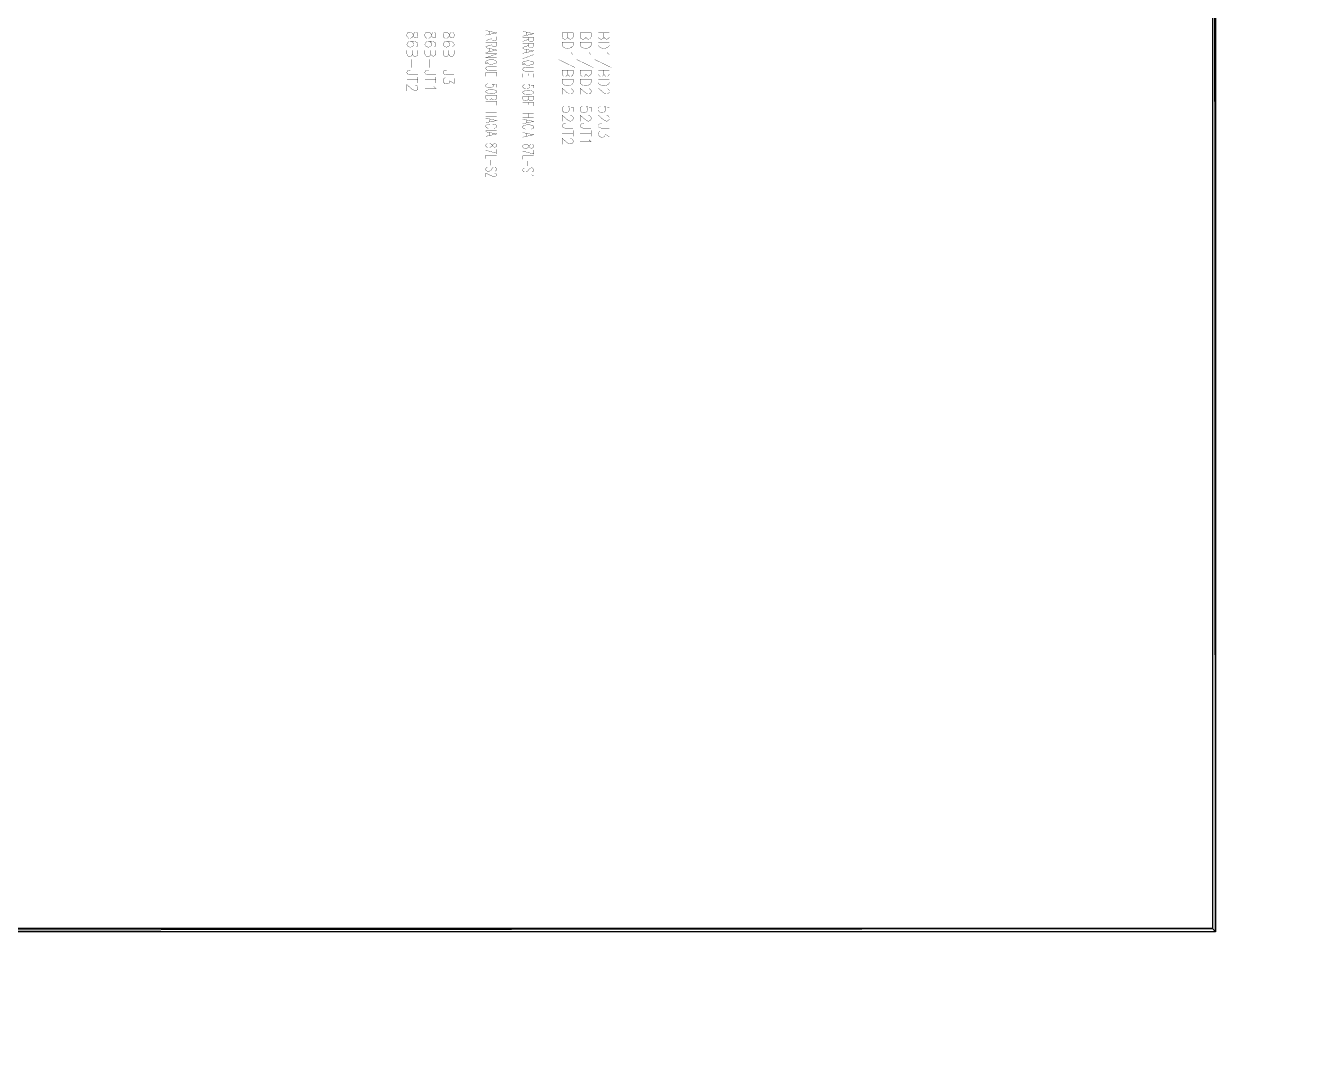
# Model space of a CAD drawing. Extents: x 0.1 to 11.6, y 0.2 to 16.4.
# Drawn here: x 7.6 to 11.567, y 0.187 to 3.363 of the extents above; entities that cross this region are included whole.
import ezdxf

# ---------------------------------------------------------------- set-up
doc = ezdxf.new("R2010")
doc.units = 0
doc.header["$MEASUREMENT"] = 0

msp = doc.modelspace()

# ---------------------------------------------------------------- linework, layer by layer
at = {"color": 0, "const_width": 0.000833}
for points in [[(0.125, 0.1875), (11.5667, 0.1875), (11.5667, 16.3633), (0.125, 16.3633), (0.125, 0.1875)], [(8.81999, 3.33583), (8.81836, 3.34), (8.815, 3.34082), (8.81168, 3.34082), (8.80832, 3.34), (8.80669, 3.33664), (8.80501, 3.33165), (8.80333, 3.32747), (8.80003, 3.32497), (8.79665, 3.32329), (8.79167, 3.32329), (8.78917, 3.32497), (8.78749, 3.32579), (8.78586, 3.32997), (8.78586, 3.33583), (8.78749, 3.34), (8.78917, 3.34082), (8.79167, 3.3425), (8.79665, 3.3425), (8.80003, 3.34082), (8.80333, 3.33832), (8.80501, 3.33415), (8.80669, 3.32915), (8.80832, 3.32579), (8.81168, 3.32497), (8.815, 3.32497), (8.81836, 3.32579), (8.81999, 3.32997), (8.81999, 3.33583)], [(8.87582, 3.33583), (8.87418, 3.34), (8.87082, 3.34082), (8.86751, 3.34082), (8.86501, 3.34), (8.86333, 3.33664), (8.86165, 3.33165), (8.86003, 3.32747), (8.85667, 3.32497), (8.85335, 3.32329), (8.84831, 3.32329), (8.84332, 3.32579), (8.84169, 3.32997), (8.84169, 3.33583), (8.84332, 3.34), (8.84831, 3.3425), (8.85335, 3.3425), (8.85667, 3.34082), (8.86003, 3.33832), (8.86165, 3.33415), (8.86333, 3.32915), (8.86501, 3.32579), (8.86751, 3.32497), (8.87082, 3.32497), (8.87418, 3.32579), (8.87582, 3.32997), (8.87582, 3.33583)], [(8.93251, 3.33583), (8.93083, 3.34), (8.92751, 3.34082), (8.92415, 3.34082), (8.92085, 3.34), (8.91917, 3.33664), (8.91749, 3.33165), (8.91585, 3.32747), (8.91249, 3.32497), (8.90918, 3.32329), (8.905, 3.32329), (8.90001, 3.32579), (8.89833, 3.32997), (8.89833, 3.33583), (8.90001, 3.34), (8.905, 3.3425), (8.90918, 3.3425), (8.91249, 3.34082), (8.91585, 3.33832), (8.91749, 3.33415), (8.91917, 3.32915), (8.92085, 3.32579), (8.92415, 3.32497), (8.92751, 3.32497), (8.93083, 3.32579), (8.93251, 3.32997), (8.93251, 3.33583)], [(9.26833, 3.31164), (9.30251, 3.31164), (9.30251, 3.30165), (9.30203, 3.29958), (9.29633, 3.29417), (9.28543, 3.2915), (9.27447, 3.29394), (9.26878, 3.29953), (9.26833, 3.30165), (9.26833, 3.31164)], [(9.32417, 3.31164), (9.35835, 3.31164), (9.35835, 3.30165), (9.35786, 3.29953), (9.35211, 3.29406), (9.34119, 3.29156), (9.33029, 3.29411), (9.3246, 3.29953), (9.32417, 3.30165), (9.32417, 3.31164)], [(9.38086, 3.31164), (9.41499, 3.31164), (9.41499, 3.30165), (9.4145, 3.29953), (9.40881, 3.29411), (9.39789, 3.29156), (9.38699, 3.29406), (9.38129, 3.29953), (9.38086, 3.30165), (9.38086, 3.31164)], [(9.065, 3.25082), (9.06332, 3.2525), (9.06, 3.25499), (9.05669, 3.25581), (9.05251, 3.25667), (9.04417, 3.25667), (9.03917, 3.25581), (9.03586, 3.25499), (9.0325, 3.2525), (9.03082, 3.25082), (9.03082, 3.2475), (9.0325, 3.24582), (9.0344, 3.24468), (9.0479, 3.24229), (9.06142, 3.24463), (9.06332, 3.24582), (9.065, 3.2475), (9.065, 3.25082)], [(9.18001, 3.24832), (9.17833, 3.25), (9.17503, 3.25163), (9.17333, 3.25228), (9.15967, 3.25331), (9.14703, 3.24989), (9.14583, 3.24832), (9.14583, 3.24501), (9.14751, 3.24333), (9.14979, 3.24186), (9.16292, 3.23888), (9.17606, 3.24186), (9.17833, 3.24333), (9.18001, 3.24501), (9.18001, 3.24832)], [(9.26833, 3.19581), (9.30251, 3.19581), (9.30251, 3.18582), (9.30083, 3.18164), (9.29753, 3.17914), (9.29417, 3.17746), (9.28917, 3.17665), (9.28082, 3.17665), (9.27582, 3.17746), (9.27333, 3.17914), (9.27001, 3.18164), (9.26833, 3.18582), (9.26833, 3.19581)], [(9.32417, 3.19581), (9.35835, 3.19581), (9.35835, 3.18582), (9.35667, 3.18164), (9.35335, 3.17914), (9.34999, 3.17746), (9.34581, 3.17665), (9.33751, 3.17665), (9.33251, 3.17746), (9.32915, 3.17914), (9.32585, 3.18164), (9.32417, 3.18582), (9.32417, 3.19581)], [(9.38086, 3.19581), (9.41499, 3.19581), (9.41499, 3.18582), (9.41336, 3.18164), (9.41, 3.17914), (9.40668, 3.17746), (9.40169, 3.17665), (9.39333, 3.17665), (9.38917, 3.17746), (9.38585, 3.17914), (9.38249, 3.18164), (9.38086, 3.18582), (9.38086, 3.19581)], [(9.065, 3.15831), (9.06332, 3.16081), (9.05832, 3.16249), (9.05083, 3.16417), (9.04585, 3.16417), (9.03749, 3.16249), (9.0325, 3.16081), (9.03082, 3.15831), (9.03082, 3.15662), (9.0325, 3.15414), (9.03749, 3.1525), (9.04585, 3.15164), (9.05083, 3.15164), (9.05832, 3.1525), (9.06332, 3.15414), (9.065, 3.15662), (9.065, 3.15831)], [(9.18001, 3.15582), (9.17833, 3.15831), (9.17333, 3.16), (9.16499, 3.16081), (9.16, 3.16081), (9.1525, 3.16), (9.14751, 3.15831), (9.14583, 3.15582), (9.14583, 3.15414), (9.14751, 3.15164), (9.1525, 3.14914), (9.16, 3.14833), (9.16499, 3.14833), (9.17333, 3.14914), (9.17833, 3.15164), (9.18001, 3.15414), (9.18001, 3.15582)], [(9.065, 2.99164), (9.06332, 2.99414), (9.06, 2.99501), (9.05669, 2.99501), (9.05414, 2.99414), (9.05251, 2.99246), (9.05083, 2.98915), (9.04915, 2.98665), (9.04585, 2.98497), (9.04249, 2.98415), (9.03749, 2.98415), (9.03418, 2.98497), (9.0325, 2.98583), (9.03082, 2.98833), (9.03082, 2.99164), (9.0325, 2.99414), (9.03749, 2.99664), (9.04249, 2.99664), (9.04915, 2.99333), (9.05083, 2.99083), (9.05251, 2.98747), (9.05414, 2.98583), (9.05669, 2.98497), (9.06, 2.98497), (9.06332, 2.98583), (9.065, 2.98833), (9.065, 2.99164)], [(9.18001, 2.98915), (9.17833, 2.99164), (9.17503, 2.99246), (9.17165, 2.99246), (9.16835, 2.99164), (9.16667, 2.98996), (9.16499, 2.98665), (9.16336, 2.98415), (9.16, 2.98167), (9.1575, 2.98079), (9.1525, 2.98079), (9.14914, 2.98167), (9.14751, 2.98335), (9.14583, 2.98583), (9.14583, 2.98915), (9.14751, 2.99164), (9.14914, 2.99246), (9.1525, 2.99333), (9.1575, 2.99333), (9.16, 2.99246), (9.16336, 2.99083), (9.16499, 2.98833), (9.16667, 2.98497), (9.16835, 2.98335), (9.17165, 2.98167), (9.17503, 2.98167), (9.17833, 2.98335), (9.18001, 2.98583), (9.18001, 2.98915)], [(11.5667, 0.1875), (11.5667, 0.1875)]]:
    msp.add_lwpolyline(points, close=True, dxfattribs=at)
at = {"color": 0}
for points in [[(11.3, 0.543294), (11.29, 16.04), (11.3, 16.05)], [(11.29, 0.554144), (11.3, 0.543294), (11.29, 16.04)], [(0.401693, 0.554144), (0.391656, 0.543294), (11.29, 0.554144)], [(0.391656, 0.543294), (11.29, 0.554144), (11.3, 0.543294)]]:
    msp.add_lwpolyline(points, close=True, dxfattribs=at)
at = {"color": 0, "const_width": 0.000833}
for points in [[(9.03082, 3.3475), (9.065, 3.34), (9.03082, 3.33333)], [(9.04249, 3.345), (9.04249, 3.33583)], [(9.14583, 3.345), (9.18001, 3.33751), (9.14583, 3.32997)], [(9.1575, 3.34164), (9.1575, 3.33333)], [(9.26833, 3.34), (9.30251, 3.34), (9.30251, 3.32747), (9.30083, 3.32329), (9.29585, 3.32081), (9.29249, 3.32081), (9.28749, 3.32329), (9.28581, 3.32747), (9.28581, 3.34)], [(9.28581, 3.32747), (9.28418, 3.32329), (9.27919, 3.32081), (9.27414, 3.32081), (9.27165, 3.32249), (9.27001, 3.32329), (9.26833, 3.32747), (9.26833, 3.34)], [(9.32417, 3.34), (9.35835, 3.34), (9.35835, 3.32747), (9.35667, 3.32329), (9.35167, 3.32081), (9.34831, 3.32081), (9.34581, 3.32249), (9.34418, 3.32329), (9.3425, 3.32747), (9.3425, 3.34)], [(9.3425, 3.32747), (9.34082, 3.32329), (9.33583, 3.32081), (9.33083, 3.32081), (9.32585, 3.32329), (9.32417, 3.32747), (9.32417, 3.34)], [(9.38086, 3.34), (9.41499, 3.34), (9.41499, 3.32747), (9.41336, 3.32329), (9.40831, 3.32081), (9.405, 3.32081), (9.40001, 3.32329), (9.39833, 3.32747), (9.39833, 3.34)], [(9.39833, 3.32747), (9.39665, 3.32329), (9.39165, 3.32081), (9.38747, 3.32081), (9.38249, 3.32329), (9.38086, 3.32747), (9.38086, 3.34)], [(8.815, 3.29747), (8.81836, 3.29833), (8.81999, 3.30246), (8.81999, 3.30496), (8.81836, 3.30914), (8.81332, 3.3125), (8.80501, 3.31332), (8.79665, 3.31332), (8.79085, 3.3125), (8.78749, 3.30914), (8.78586, 3.30496), (8.78586, 3.30414), (8.78749, 3.29997), (8.79085, 3.29747), (8.79497, 3.29579), (8.79665, 3.29579), (8.80165, 3.29747), (8.80501, 3.29997), (8.80669, 3.30414), (8.80669, 3.30496), (8.80501, 3.30914), (8.80165, 3.3125), (8.79665, 3.31332)], [(8.87082, 3.29747), (8.87418, 3.29833), (8.87582, 3.30246), (8.87582, 3.30496), (8.87418, 3.30914), (8.86914, 3.3125), (8.86165, 3.31332), (8.85335, 3.31332), (8.84668, 3.3125), (8.84332, 3.30914), (8.84169, 3.30496), (8.84169, 3.30414), (8.84332, 3.29997), (8.84668, 3.29747), (8.85167, 3.29579), (8.85335, 3.29579), (8.85835, 3.29747), (8.86165, 3.29997), (8.86333, 3.30414), (8.86333, 3.30496), (8.86165, 3.30914), (8.85835, 3.3125), (8.85335, 3.31332)], [(8.92751, 3.29747), (8.93083, 3.29833), (8.93251, 3.30246), (8.93251, 3.30496), (8.93083, 3.30914), (8.92583, 3.3125), (8.91749, 3.31332), (8.90918, 3.31332), (8.90332, 3.3125), (8.90001, 3.30914), (8.89833, 3.30496), (8.89833, 3.30414), (8.90001, 3.29997), (8.90332, 3.29747), (8.90831, 3.29579), (8.90918, 3.29579), (8.91417, 3.29747), (8.91749, 3.29997), (8.91917, 3.30414), (8.91917, 3.30496), (8.91749, 3.30914), (8.91417, 3.3125), (8.90918, 3.31332)], [(9.03082, 3.32835), (9.065, 3.32835), (9.065, 3.32081), (9.06332, 3.31749), (9.06168, 3.31668), (9.05832, 3.31581), (9.05583, 3.31581), (9.05251, 3.31668), (9.05083, 3.31749), (9.04915, 3.32081), (9.04915, 3.32835)], [(9.04915, 3.32249), (9.03082, 3.31581)], [(9.03082, 3.31), (9.065, 3.31), (9.065, 3.30165), (9.06332, 3.29915), (9.06168, 3.29833), (9.05832, 3.29747), (9.05583, 3.29747), (9.05251, 3.29833), (9.05083, 3.29915), (9.04915, 3.30165), (9.04915, 3.31)], [(9.04915, 3.30333), (9.03082, 3.29747)], [(9.03082, 3.29417), (9.065, 3.28668), (9.03082, 3.27914)], [(9.14583, 3.32579), (9.18001, 3.32579), (9.18001, 3.31749), (9.17833, 3.315), (9.17665, 3.31413), (9.17333, 3.31332), (9.16997, 3.31332), (9.16667, 3.31413), (9.16499, 3.315), (9.16336, 3.31749), (9.16336, 3.32579)], [(9.16336, 3.31999), (9.14583, 3.31332)], [(9.14583, 3.30751), (9.18001, 3.30751), (9.18001, 3.29915), (9.17833, 3.29665), (9.17665, 3.29585), (9.17333, 3.29497), (9.16997, 3.29497), (9.16667, 3.29585), (9.16499, 3.29665), (9.16336, 3.29915), (9.16336, 3.30751)], [(9.16336, 3.30083), (9.14583, 3.29497)], [(8.78586, 3.28581), (8.81999, 3.28581), (8.81999, 3.27414), (8.81836, 3.26997), (8.81668, 3.26833), (8.81332, 3.26665), (8.81, 3.26665), (8.80669, 3.26833), (8.80501, 3.26997), (8.80333, 3.27414), (8.80333, 3.28581)], [(8.80333, 3.27414), (8.80165, 3.26997), (8.80003, 3.26833), (8.79665, 3.26665), (8.79167, 3.26665), (8.78917, 3.26833), (8.78749, 3.26997), (8.78586, 3.27414), (8.78586, 3.28581)], [(8.80003, 3.25749), (8.80003, 3.23247)], [(8.84169, 3.28581), (8.87582, 3.28581), (8.87582, 3.27414), (8.87532, 3.27192), (8.86794, 3.2665), (8.86051, 3.27192), (8.86003, 3.27414), (8.86003, 3.28581)], [(8.86003, 3.27414), (8.85835, 3.26997), (8.85667, 3.26833), (8.85335, 3.26665), (8.84831, 3.26665), (8.845, 3.26833), (8.84332, 3.26997), (8.84169, 3.27414), (8.84169, 3.28581)], [(8.85667, 3.25749), (8.85667, 3.23247)], [(8.89833, 3.28581), (8.93251, 3.28581), (8.93251, 3.27414), (8.93083, 3.26997), (8.92914, 3.26833), (8.92583, 3.26665), (8.92253, 3.26665), (8.91917, 3.26833), (8.91749, 3.26997), (8.91585, 3.27414), (8.91585, 3.28581)], [(8.91585, 3.27414), (8.91417, 3.26997), (8.91249, 3.26833), (8.90918, 3.26665), (8.905, 3.26665), (8.90169, 3.26833), (8.90001, 3.26997), (8.89833, 3.27414), (8.89833, 3.28581)], [(8.91249, 3.25749), (8.91249, 3.23247)], [(9.03082, 3.27501), (9.065, 3.27501), (9.03082, 3.26247), (9.065, 3.26247)], [(9.04249, 3.29081), (9.04249, 3.2825)], [(9.14583, 3.27246), (9.18001, 3.27246), (9.14583, 3.25999), (9.18001, 3.25999)], [(9.14583, 3.29081), (9.18001, 3.28413), (9.14583, 3.27664)], [(9.1575, 3.28831), (9.1575, 3.27914)], [(9.30832, 3.23247), (9.25667, 3.25749)], [(9.29585, 3.28), (9.29753, 3.27664), (9.30251, 3.27246), (9.26833, 3.27246)], [(9.36501, 3.23247), (9.31332, 3.25749)], [(9.35167, 3.28), (9.35335, 3.27664), (9.35835, 3.27246), (9.32417, 3.27246)], [(9.42085, 3.23247), (9.36914, 3.25749)], [(9.40831, 3.28), (9.41, 3.27664), (9.41499, 3.27246), (9.38086, 3.27246)], [(8.81999, 3.21083), (8.79335, 3.21083), (8.78917, 3.21164), (8.78749, 3.21332), (8.78586, 3.21582), (8.78586, 3.21832), (8.78749, 3.22163), (8.78917, 3.2225), (8.79335, 3.22412), (8.79665, 3.22412)], [(8.87582, 3.21083), (8.84999, 3.21083), (8.845, 3.21164), (8.84332, 3.21332), (8.84169, 3.21582), (8.84169, 3.21832), (8.84332, 3.22163), (8.845, 3.2225), (8.84999, 3.22412), (8.85335, 3.22412)], [(8.93251, 3.21083), (8.90668, 3.21083), (8.90169, 3.21164), (8.90001, 3.21332), (8.89833, 3.21582), (8.89833, 3.21832), (8.90001, 3.22163), (8.90169, 3.2225), (8.90668, 3.22418), (8.90918, 3.22418)], [(9.03749, 3.24832), (9.02832, 3.24333)], [(9.065, 3.23583), (9.04085, 3.23583), (9.03586, 3.23497), (9.0325, 3.23335), (9.03082, 3.23079), (9.03082, 3.22917), (9.0325, 3.22581), (9.03586, 3.22418), (9.04085, 3.22331), (9.065, 3.22331)], [(9.03082, 3.21664), (9.065, 3.21664), (9.065, 3.20497)], [(9.03082, 3.21664), (9.03082, 3.20497)], [(9.04915, 3.21664), (9.04915, 3.20915)], [(9.1525, 3.24582), (9.14253, 3.23996)], [(9.18001, 3.23335), (9.15582, 3.23335), (9.15082, 3.23247), (9.14751, 3.23079), (9.14583, 3.22749), (9.14583, 3.22581), (9.14751, 3.22331), (9.15082, 3.22163), (9.15582, 3.22081), (9.18001, 3.22081)], [(9.14583, 3.21332), (9.18001, 3.21332), (9.18001, 3.20167)], [(9.14583, 3.21332), (9.14583, 3.20167)], [(9.16336, 3.21332), (9.16336, 3.20665)], [(9.26833, 3.22418), (9.30251, 3.22418), (9.30251, 3.21246), (9.30083, 3.20833), (9.29915, 3.20665), (9.29585, 3.20497), (9.29249, 3.20497), (9.28917, 3.20665), (9.28749, 3.20833), (9.28581, 3.21246), (9.28581, 3.22418)], [(9.28581, 3.21246), (9.28418, 3.20833), (9.2825, 3.20665), (9.27919, 3.20497), (9.27414, 3.20497), (9.27165, 3.20665), (9.27001, 3.20833), (9.26833, 3.21246), (9.26833, 3.22418)], [(9.32417, 3.22418), (9.35835, 3.22418), (9.35835, 3.21246), (9.35781, 3.21024), (9.35042, 3.20481), (9.34299, 3.21024), (9.3425, 3.21246), (9.3425, 3.22418)], [(9.3425, 3.21246), (9.34082, 3.20833), (9.33919, 3.20665), (9.33583, 3.20497), (9.33083, 3.20497), (9.32747, 3.20665), (9.32585, 3.20833), (9.32417, 3.21246), (9.32417, 3.22418)], [(9.38086, 3.22418), (9.41499, 3.22418), (9.41499, 3.21251), (9.41336, 3.20833), (9.41168, 3.20665), (9.40831, 3.20497), (9.405, 3.20497), (9.40169, 3.20665), (9.40001, 3.20833), (9.39833, 3.21251), (9.39833, 3.22418)], [(9.39833, 3.21251), (9.39665, 3.20833), (9.39501, 3.20665), (9.39165, 3.20497), (9.38747, 3.20497), (9.38417, 3.20665), (9.38249, 3.20833), (9.38086, 3.21251), (9.38086, 3.22418)], [(8.81999, 3.19417), (8.78586, 3.19417)], [(8.81168, 3.17746), (8.81332, 3.17746), (8.81836, 3.17497), (8.81999, 3.17165), (8.81999, 3.16667), (8.81836, 3.16331), (8.81332, 3.16081), (8.81, 3.16081), (8.80165, 3.16499), (8.78586, 3.17914), (8.78586, 3.15913)], [(8.81999, 3.20329), (8.81999, 3.18414)], [(8.87582, 3.19417), (8.84169, 3.19417)], [(8.86919, 3.17497), (8.87082, 3.17165), (8.87582, 3.16749), (8.84169, 3.16749)], [(8.87582, 3.20329), (8.87582, 3.18414)], [(8.93251, 3.19829), (8.93251, 3.18246), (8.91917, 3.19081), (8.91917, 3.18664), (8.91749, 3.18414), (8.91585, 3.18246), (8.91081, 3.18164), (8.90831, 3.18164), (8.90332, 3.18246), (8.90001, 3.18582), (8.89833, 3.19), (8.89833, 3.19417), (8.90001, 3.19829), (8.905, 3.20079)], [(9.065, 3.17085), (9.065, 3.17996), (9.05083, 3.18083), (9.05251, 3.17996), (9.05414, 3.17746), (9.05414, 3.17415), (9.05251, 3.17165), (9.04915, 3.16997), (9.04417, 3.16917), (9.04085, 3.16917), (9.03586, 3.16997), (9.0325, 3.17165), (9.03082, 3.17415), (9.03082, 3.17746), (9.0325, 3.17996), (9.03418, 3.18083), (9.03749, 3.18164)], [(9.18001, 3.16829), (9.18001, 3.17746), (9.16499, 3.17833), (9.16667, 3.17746), (9.16835, 3.17415), (9.16835, 3.17165), (9.16667, 3.16917), (9.16336, 3.16749), (9.15918, 3.16667), (9.15582, 3.16667), (9.15082, 3.16749), (9.14751, 3.16917), (9.14583, 3.17165), (9.14583, 3.17415), (9.14751, 3.17746), (9.14914, 3.17833), (9.1525, 3.17914)], [(9.03082, 3.14497), (9.065, 3.14497), (9.065, 3.13667), (9.06332, 3.13417), (9.06168, 3.13331), (9.05832, 3.13249), (9.05583, 3.13249), (9.05251, 3.13331), (9.05083, 3.13417), (9.04915, 3.13667), (9.04915, 3.14497)], [(9.04915, 3.13667), (9.04753, 3.13417), (9.04585, 3.13331), (9.04249, 3.13249), (9.03749, 3.13249), (9.03418, 3.13331), (9.0325, 3.13417), (9.03082, 3.13667), (9.03082, 3.14497)], [(9.14583, 3.14247), (9.18001, 3.14247), (9.18001, 3.13417), (9.17833, 3.13167), (9.17665, 3.13081), (9.17333, 3.12999), (9.16997, 3.12999), (9.16667, 3.13081), (9.16499, 3.13167), (9.16336, 3.13417), (9.16336, 3.14247)], [(9.16336, 3.13417), (9.16168, 3.13167), (9.16, 3.13081), (9.1575, 3.12999), (9.1525, 3.12999), (9.14914, 3.13081), (9.14751, 3.13167), (9.14583, 3.13417), (9.14583, 3.14247)], [(9.29417, 3.16667), (9.29585, 3.16667), (9.30083, 3.16417), (9.30251, 3.16081), (9.30251, 3.15582), (9.30083, 3.15332), (9.29915, 3.15164), (9.29585, 3.14996), (9.29249, 3.14996), (9.28418, 3.15414), (9.26833, 3.16829), (9.26833, 3.14914)], [(9.34999, 3.16667), (9.35167, 3.16667), (9.35667, 3.16417), (9.35835, 3.16081), (9.35835, 3.15582), (9.35667, 3.15332), (9.35499, 3.15164), (9.35167, 3.14996), (9.34831, 3.14996), (9.34581, 3.15164), (9.34082, 3.15414), (9.32417, 3.16829), (9.32417, 3.14914)], [(9.40668, 3.16667), (9.40831, 3.16667), (9.41336, 3.16417), (9.41499, 3.16081), (9.41499, 3.15582), (9.41336, 3.15332), (9.41168, 3.15164), (9.40831, 3.15001), (9.405, 3.15001), (9.39665, 3.15414), (9.38086, 3.16829), (9.38086, 3.14914)], [(9.03082, 3.12663), (9.065, 3.12663), (9.065, 3.11496)], [(9.04915, 3.12663), (9.04915, 3.11914)], [(9.14583, 3.12332), (9.18001, 3.12332), (9.18001, 3.11247)], [(9.16336, 3.12332), (9.16336, 3.11664)], [(9.30251, 3.095), (9.30251, 3.10915), (9.28749, 3.10997), (9.28917, 3.10915), (9.29085, 3.10499), (9.29085, 3.10081), (9.28917, 3.09663), (9.28581, 3.09332), (9.28082, 3.0925), (9.2775, 3.0925), (9.27333, 3.09332), (9.27001, 3.09663), (9.26833, 3.10081), (9.26833, 3.10499), (9.27001, 3.10915), (9.27165, 3.10997), (9.27414, 3.11165)], [(9.35835, 3.095), (9.35835, 3.10915), (9.34418, 3.10997), (9.34581, 3.10915), (9.3475, 3.10499), (9.3475, 3.10081), (9.34581, 3.09663), (9.3425, 3.09332), (9.33751, 3.0925), (9.33415, 3.0925), (9.32915, 3.09332), (9.32585, 3.09663), (9.32417, 3.10081), (9.32417, 3.10499), (9.32585, 3.10915), (9.33083, 3.11165)], [(9.41499, 3.095), (9.41499, 3.10915), (9.40001, 3.10997), (9.40169, 3.10915), (9.40332, 3.10499), (9.40332, 3.10081), (9.40169, 3.09663), (9.39833, 3.09332), (9.39333, 3.0925), (9.39085, 3.0925), (9.38585, 3.09332), (9.38249, 3.09663), (9.38086, 3.10081), (9.38086, 3.10499), (9.38249, 3.10915), (9.38747, 3.11165)], [(9.065, 3.09164), (9.03082, 3.09164)], [(9.065, 3.07915), (9.03082, 3.07915)], [(9.03082, 3.07497), (9.065, 3.06749), (9.03082, 3.06082)], [(9.05669, 3.04329), (9.06, 3.04417), (9.06332, 3.04585), (9.065, 3.04833), (9.065, 3.05165), (9.06332, 3.05333), (9.06, 3.05496), (9.05669, 3.05583), (9.05251, 3.05664), (9.04417, 3.05664), (9.03917, 3.05583), (9.03586, 3.05496), (9.0325, 3.05333), (9.03082, 3.05165), (9.03082, 3.04833), (9.0325, 3.04585), (9.03586, 3.04417), (9.03917, 3.04329)], [(9.04249, 3.07167), (9.04249, 3.06332)], [(9.04915, 3.09164), (9.04915, 3.07915)], [(9.18001, 3.08914), (9.14583, 3.08914)], [(9.18001, 3.07667), (9.14583, 3.07667)], [(9.14583, 3.07167), (9.18001, 3.065), (9.14583, 3.05751)], [(9.1575, 3.06917), (9.1575, 3.06082)], [(9.16336, 3.08914), (9.16336, 3.07667)], [(9.29417, 3.08247), (9.29585, 3.08247), (9.29915, 3.08165), (9.30083, 3.07997), (9.30251, 3.07747), (9.30251, 3.07167), (9.30083, 3.06917), (9.29915, 3.06749), (9.29585, 3.06581), (9.29249, 3.06581), (9.28418, 3.06999), (9.26833, 3.08415), (9.26833, 3.065)], [(9.30251, 3.04417), (9.27582, 3.04417), (9.27165, 3.04579), (9.27001, 3.04665), (9.26833, 3.04997), (9.26833, 3.05246), (9.27001, 3.05496), (9.27165, 3.05664), (9.27582, 3.05832), (9.27919, 3.05832)], [(9.34999, 3.08247), (9.35167, 3.08247), (9.35499, 3.08165), (9.35667, 3.07997), (9.35835, 3.07747), (9.35835, 3.07167), (9.35667, 3.06917), (9.35499, 3.06749), (9.35167, 3.06581), (9.34831, 3.06581), (9.34581, 3.06749), (9.34082, 3.06999), (9.32417, 3.08415), (9.32417, 3.065)], [(9.35835, 3.04417), (9.33251, 3.04417), (9.32747, 3.04579), (9.32585, 3.04665), (9.32417, 3.04997), (9.32417, 3.05246), (9.32585, 3.05496), (9.32747, 3.05664), (9.33251, 3.05832), (9.33583, 3.05832)], [(9.40668, 3.08247), (9.40831, 3.08247), (9.41168, 3.08165), (9.41336, 3.07997), (9.41499, 3.07747), (9.41499, 3.07167), (9.41336, 3.06917), (9.41168, 3.06749), (9.40831, 3.06581), (9.405, 3.06581), (9.39665, 3.06999), (9.38086, 3.08415), (9.38086, 3.065)], [(9.41499, 3.04417), (9.38917, 3.04417), (9.38417, 3.04585), (9.38249, 3.04665), (9.38086, 3.04997), (9.38086, 3.05246), (9.38249, 3.05496), (9.38417, 3.05664), (9.38917, 3.05832), (9.39165, 3.05832)], [(9.065, 3.03749), (9.03082, 3.03749)], [(9.03082, 3.0325), (9.065, 3.02582), (9.03082, 3.01833)], [(9.04249, 3.03), (9.04249, 3.02083)], [(9.17165, 3.04081), (9.17503, 3.04167), (9.17833, 3.04329), (9.18001, 3.04497), (9.18001, 3.04915), (9.17833, 3.05083), (9.17503, 3.05246), (9.17165, 3.05333), (9.16667, 3.05414), (9.15918, 3.05414), (9.15419, 3.05333), (9.15082, 3.05246), (9.14751, 3.05083), (9.14583, 3.04915), (9.14583, 3.04497), (9.14751, 3.04329), (9.15082, 3.04167), (9.15419, 3.04081)], [(9.18001, 3.035), (9.14583, 3.035)], [(9.14583, 3.03), (9.18001, 3.02333), (9.14583, 3.01585)], [(9.1575, 3.0275), (9.1575, 3.01833)], [(9.30251, 3.0275), (9.26833, 3.0275)], [(9.30251, 3.03749), (9.30251, 3.01833)], [(9.35835, 3.0275), (9.32417, 3.0275)], [(9.35835, 3.03749), (9.35835, 3.01833)], [(9.41499, 3.03162), (9.41499, 3.01665), (9.40169, 3.02501), (9.40169, 3.02083), (9.40067, 3.01893), (9.3941, 3.01503), (9.38547, 3.01687), (9.38053, 3.02382), (9.38254, 3.03162), (9.38417, 3.03331), (9.38747, 3.03413)], [(9.03082, 2.97499), (9.065, 2.96582), (9.065, 2.97831)], [(9.14583, 2.9725), (9.18001, 2.96332), (9.18001, 2.97581)], [(9.29417, 3.01079), (9.29585, 3.01079), (9.29915, 3.00999), (9.30083, 3.00831), (9.30251, 3.00581), (9.30251, 3), (9.30083, 2.9975), (9.29915, 2.99582), (9.29585, 2.99501), (9.29249, 2.99501), (9.28917, 2.99582), (9.28418, 2.99832), (9.26833, 3.01247), (9.26833, 2.99333)], [(9.35167, 3.00831), (9.35335, 3.00581), (9.35835, 3.00163), (9.32417, 3.00163)], [(9.065, 2.95996), (9.03082, 2.95996), (9.03082, 2.94917)], [(9.04585, 2.94499), (9.04585, 2.92833)], [(9.18001, 2.95747), (9.14583, 2.95747), (9.14583, 2.94667)], [(9.16, 2.94168), (9.16, 2.92583)], [(9.06, 2.91), (9.06332, 2.91168), (9.065, 2.91417), (9.06521, 2.91601), (9.06147, 2.9221), (9.05404, 2.92182), (9.05251, 2.92085), (9.05083, 2.91917), (9.04753, 2.91331), (9.04585, 2.91168), (9.04417, 2.91081), (9.04085, 2.91), (9.03586, 2.91), (9.0325, 2.91168), (9.03082, 2.91417), (9.03082, 2.91749), (9.0325, 2.92085), (9.03586, 2.92247)], [(9.05669, 2.90332), (9.05832, 2.90332), (9.06168, 2.9025), (9.06332, 2.90164), (9.065, 2.90001), (9.065, 2.89665), (9.06332, 2.89497), (9.06168, 2.89415), (9.05832, 2.89333), (9.05583, 2.89333), (9.05251, 2.89415), (9.04753, 2.89583), (9.03082, 2.90414), (9.03082, 2.89165)], [(9.17503, 2.9075), (9.17833, 2.90913), (9.18001, 2.91168), (9.18001, 2.91499), (9.17833, 2.91749), (9.17503, 2.91997), (9.17165, 2.91997), (9.16835, 2.91917), (9.16499, 2.91581), (9.16168, 2.91081), (9.15918, 2.90831), (9.15582, 2.9075), (9.15082, 2.9075), (9.14751, 2.90913), (9.14583, 2.91168), (9.14583, 2.91499), (9.14751, 2.91749), (9.15082, 2.91997)], [(9.17333, 2.89914), (9.17503, 2.89746), (9.18001, 2.89497), (9.14583, 2.89497)]]:
    msp.add_lwpolyline(points, dxfattribs=at)

doc.saveas('drawing.dxf')
